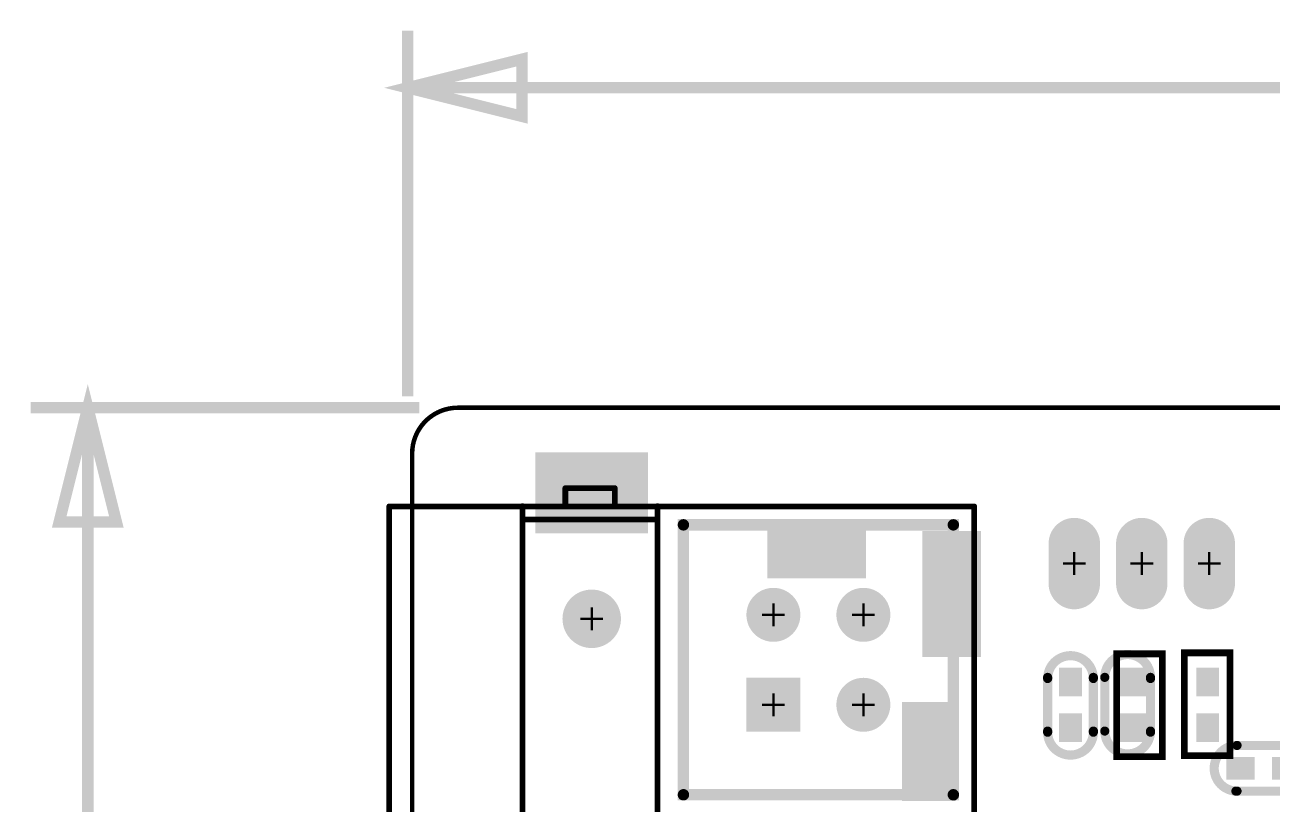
# Model space of a CAD drawing. Extents: x -396 to 4142, y 20 to 2755.
# Drawn here: x -305 to 786, y 2073 to 2755 of the extents above; entities that cross this region are included whole.
import ezdxf

# ---------------------------------------------------------------- set-up
doc = ezdxf.new("R2010")
doc.units = 0
doc.linetypes.add('TRMIDX_2048', pattern=[2, 1, 1])
doc.linetypes.add('TRMIDX_4096', pattern=[2, 1, 1])
for name, color, linetype in [('BOARD_OUTLINE_00', 255, 'CONTINUOUS'), ('DIMENSION1_01', 255, 'CONTINUOUS'), ('DIMENSION2_01', 255, 'CONTINUOUS'), ('DIMENSION3_01', 255, 'CONTINUOUS'), ('DIMENSION4_01', 255, 'CONTINUOUS'), ('DIMENSION5_01', 255, 'CONTINUOUS'), ('DIMENSION6_01', 255, 'CONTINUOUS'), ('DIMENSION7_01', 255, 'CONTINUOUS'), ('DRIL_NPLTE_THRU_01', 16, 'CONTINUOUS'), ('DRIL_NPLTE_THRU_02', 3, 'CONTINUOUS'), ('DRIL_NPLTE_THRU_03', 96, 'CONTINUOUS'), ('DRIL_NPLTE_THRU_04', 146, 'CONTINUOUS'), ('DRIL_NPLTE_THRU_05', 2, 'CONTINUOUS'), ('DRIL_NPLTE_THRU_06', 5, 'CONTINUOUS'), ('DRIL_PLTE_THRU_01', 16, 'CONTINUOUS'), ('DRIL_PLTE_THRU_02', 3, 'CONTINUOUS'), ('DRIL_PLTE_THRU_03', 96, 'CONTINUOUS'), ('DRIL_PLTE_THRU_04', 146, 'CONTINUOUS'), ('DRIL_PLTE_THRU_05', 2, 'CONTINUOUS'), ('DRIL_PLTE_THRU_06', 5, 'CONTINUOUS'), ('DRIL_SYMBOL', 255, 'CONTINUOUS'), ('PADS_BOT', 186, 'CONTINUOUS'), ('PADS_INNER', 1, 'CONTINUOUS'), ('PADS_TOP', 1, 'CONTINUOUS'), ('PART_BOT_2DLINE_00', 56, 'CONTINUOUS'), ('PART_TOP_2DLINE_00', 67, 'CONTINUOUS'), ('PART_TOP_2DLINE_01', 67, 'CONTINUOUS')]:
    doc.layers.add(name, color=color, linetype=linetype)

# ---------------------------------------------------------------- blocks, each defined once
blk = doc.blocks.new('BOARD_5725')
at = {"layer": 'BOARD_OUTLINE_00', "const_width": 3.937007874}
blk.add_lwpolyline([(-786.1417322835, 40, 0.4142135624), (-746.1417322835, 0), (3110.8661417323, 0, 0.4142135624), (3150.8661417323, 40), (3150.8661417323, 2320, 0.4142135624), (3110.8661417323, 2360), (-746.1417322835, 2360, 0.4142135624), (-786.1417322835, 2320)], format="xyb", close=True, dxfattribs=at)
blk = doc.blocks.new('D_1dfeghi_5816')
at = {"layer": 'DIMENSION1_01', "linetype": 'TRMIDX_2048', "const_width": 10}
blk.add_lwpolyline([(0, 320), (1778.6363779528, 320)], dxfattribs=at)
at = {"layer": 'DIMENSION3_01', "linetype": 'TRMIDX_2048', "const_width": 10}
blk.add_lwpolyline([(0, 320), (100, 345), (100, 295)], close=True, dxfattribs=at)
at = {"layer": 'DIMENSION5_01', "linetype": 'TRMIDX_2048', "const_width": 10}
blk.add_lwpolyline([(0, 50), (0, 370)], dxfattribs=at)
at = {"layer": 'DIMENSION7_01', "linetype": 'TRMIDX_2048', "const_width": 1}
blk.add_lwpolyline([(0, 0), (0.0262467192, 0)], dxfattribs=at)
blk = doc.blocks.new('D_2dfeghi_5817')
at = {"layer": 'DIMENSION2_01', "linetype": 'TRMIDX_4096', "const_width": 10}
blk.add_lwpolyline([(-340, 2360), (-340, 1247.5)], dxfattribs=at)
at = {"layer": 'DIMENSION4_01', "linetype": 'TRMIDX_4096', "const_width": 10}
blk.add_lwpolyline([(-340, 2360), (-315, 2259.9999737533), (-365, 2259.9999737533)], close=True, dxfattribs=at)
at = {"layer": 'DIMENSION6_01', "linetype": 'TRMIDX_4096', "const_width": 10}
blk.add_lwpolyline([(-50, 2360), (-390, 2360)], dxfattribs=at)
at = {"layer": 'DIMENSION7_01', "linetype": 'TRMIDX_4096', "const_width": 1}
blk.add_lwpolyline([(0, 2360), (0.0262467192, 2360)], dxfattribs=at)
blk = doc.blocks.new('SMOOTH_8')
at = {"const_width": 4}
blk.add_lwpolyline([(-2, 0, 1), (2, 0, 1)], format="xyb", close=True, dxfattribs=at)
blk = doc.blocks.new('PART_BODY_BOT_5733')
at = {"layer": 'PART_BOT_2DLINE_00', "const_width": 8}
for points in [[(-24, -20, -1), (-24, 20)], [(23, 20, -1), (23, -20)]]:
    blk.add_lwpolyline(points, format="xyb", dxfattribs=at)
for points in [[(-24, 20), (23, 20)], [(-23, -20), (24, -20)]]:
    blk.add_lwpolyline(points, dxfattribs=at)
at = {"layer": 'PART_BOT_2DLINE_00'}
for p in [(-24, 20), (-24, 20), (23, 20), (23, 20), (-24, -20), (-23, -20), (23, -20), (24, -20)]:
    blk.add_blockref('SMOOTH_8', p, dxfattribs=at)
blk = doc.blocks.new('DRIL_HOLE_0')
blk.add_lwpolyline([(0, 0, 1), (0, 0, 1)], format="xyb", close=True)
blk = doc.blocks.new('PAD_0')
blk.add_lwpolyline([(0, 0, 1), (0, 0, 1)], format="xyb", close=True)
blk = doc.blocks.new('PAD_2')
at = {"const_width": 20}
blk.add_lwpolyline([(-12.5, 0), (12.5, 0)], dxfattribs=at)
blk = doc.blocks.new('STK_BOT_8')
at = {"layer": 'DRIL_PLTE_THRU_01'}
blk.add_blockref('DRIL_HOLE_0', (0, 0), dxfattribs=at)
at = {"layer": 'DRIL_PLTE_THRU_02'}
blk.add_blockref('DRIL_HOLE_0', (0, 0), dxfattribs=at)
at = {"layer": 'DRIL_PLTE_THRU_03'}
blk.add_blockref('DRIL_HOLE_0', (0, 0), dxfattribs=at)
at = {"layer": 'DRIL_PLTE_THRU_04'}
blk.add_blockref('DRIL_HOLE_0', (0, 0), dxfattribs=at)
at = {"layer": 'DRIL_PLTE_THRU_05'}
blk.add_blockref('DRIL_HOLE_0', (0, 0), dxfattribs=at)
at = {"layer": 'DRIL_PLTE_THRU_06'}
blk.add_blockref('DRIL_HOLE_0', (0, 0), dxfattribs=at)
at = {"layer": 'PADS_BOT'}
blk.add_blockref('PAD_2', (0, 0), dxfattribs=at)
at = {"layer": 'PADS_INNER'}
blk.add_blockref('PAD_0', (0, 0), dxfattribs=at)
at = {"layer": 'PADS_TOP'}
blk.add_blockref('PAD_0', (0, 0), dxfattribs=at)
blk = doc.blocks.new('SYM_BOT_9')
for name, p in [('PART_BODY_BOT_5733', (0, 0)), ('STK_BOT_8', (-20, 0)), ('STK_BOT_8', (20, 0))]:
    blk.add_blockref(name, p)
blk = doc.blocks.new('PART_BOT_143')
blk.add_blockref('SYM_BOT_9', (0, 0))
blk = doc.blocks.new('SMOOTH_5')
at = {"const_width": 2.5}
blk.add_lwpolyline([(-1.25, 0, 1), (1.25, 0, 1)], format="xyb", close=True, dxfattribs=at)
blk = doc.blocks.new('PART_BODY_TOP_5748')
at = {"layer": 'PART_TOP_2DLINE_01', "const_width": 5}
for points in [[(-145.6692913386, 177.1653543307), (145.6692913386, 177.1653543307)], [(-145.6692913386, 177.1653543307), (-145.6692913386, -334.6456692913)], [(145.6692913386, -334.6456692913), (145.6692913386, 177.1653543307)], [(-145.4738057743, 60.5047769029), (145.8647769029, 60.5047769029)], [(-133.6627821522, 60.5047769029), (-133.6627821522, -57.6054593176)], [(134.0537532808, -57.6054593176), (134.0537532808, 60.5047769029)], [(-161.2218372703, 23.1032020997), (-145.4738057743, 23.1032020997)], [(-161.2218372703, -20.2038845144), (-161.2218372703, 23.1032020997)], [(145.8647769029, 23.1032020997), (161.612808399, 23.1032020997)], [(161.612808399, -20.2038845144), (161.612808399, 23.1032020997)], [(-161.2218372703, -20.2038845144), (-145.4738057743, -20.2038845144)], [(145.8647769029, -20.2038845144), (161.612808399, -20.2038845144)], [(-145.4738057743, -57.6054593176), (145.8647769029, -57.6054593176)], [(-145.6692913386, -334.6456692913), (145.6692913386, -334.6456692913)]]:
    blk.add_lwpolyline(points, dxfattribs=at)
at = {"layer": 'PART_TOP_2DLINE_01'}
for p in [(-145.6692913386, 177.1653543307), (-145.6692913386, 177.1653543307), (145.6692913386, 177.1653543307), (145.6692913386, 177.1653543307), (-145.4738057743, 60.5047769029), (-133.6627821522, 60.5047769029), (134.0537532808, 60.5047769029), (145.8647769029, 60.5047769029), (-161.2218372703, 23.1032020997), (-161.2218372703, 23.1032020997), (-145.4738057743, 23.1032020997), (145.8647769029, 23.1032020997), (161.612808399, 23.1032020997), (161.612808399, 23.1032020997), (-161.2218372703, -20.2038845144), (-161.2218372703, -20.2038845144), (-145.4738057743, -20.2038845144), (145.8647769029, -20.2038845144), (161.612808399, -20.2038845144), (161.612808399, -20.2038845144), (-145.4738057743, -57.6054593176), (-133.6627821522, -57.6054593176), (134.0537532808, -57.6054593176), (145.8647769029, -57.6054593176), (-145.6692913386, -334.6456692913), (-145.6692913386, -334.6456692913), (145.6692913386, -334.6456692913), (145.6692913386, -334.6456692913)]:
    blk.add_blockref('SMOOTH_5', p, dxfattribs=at)
blk = doc.blocks.new('DRIL_SLOT_0003900059000000900')
at = {"const_width": 19.6850393701}
blk.add_lwpolyline([(9.842519685, -9.842519685), (9.842519685, 9.842519685, 1), (-9.842519685, 9.842519685), (-9.842519685, -9.842519685, 1)], format="xyb", close=True, dxfattribs=at)
blk = doc.blocks.new('PAD_16')
at = {"const_width": 70.8661417323}
blk.add_lwpolyline([(-49.2125984252, 0), (49.2125984252, 0)], dxfattribs=at)
blk = doc.blocks.new('STK_TOP_24')
at = {"layer": 'DRIL_PLTE_THRU_01'}
blk.add_blockref('DRIL_SLOT_0003900059000000900', (0, 0), dxfattribs=at)
at = {"layer": 'DRIL_PLTE_THRU_02'}
blk.add_blockref('DRIL_SLOT_0003900059000000900', (0, 0), dxfattribs=at)
at = {"layer": 'DRIL_PLTE_THRU_03'}
blk.add_blockref('DRIL_SLOT_0003900059000000900', (0, 0), dxfattribs=at)
at = {"layer": 'DRIL_PLTE_THRU_04'}
blk.add_blockref('DRIL_SLOT_0003900059000000900', (0, 0), dxfattribs=at)
at = {"layer": 'DRIL_PLTE_THRU_05'}
blk.add_blockref('DRIL_SLOT_0003900059000000900', (0, 0), dxfattribs=at)
at = {"layer": 'DRIL_PLTE_THRU_06'}
blk.add_blockref('DRIL_SLOT_0003900059000000900', (0, 0), dxfattribs=at)
at = {"layer": 'PADS_BOT', "rotation": 90}
blk.add_blockref('PAD_16', (0, 0), dxfattribs=at)
at = {"layer": 'PADS_INNER', "rotation": 90}
blk.add_blockref('PAD_16', (0, 0), dxfattribs=at)
at = {"layer": 'PADS_TOP', "rotation": 90}
blk.add_blockref('PAD_16', (0, 0), dxfattribs=at)
blk = doc.blocks.new('DRIL_SYMBOL_51$1811023622')
at = {"layer": 'DRIL_SYMBOL', "const_width": 2}
for points in [[(0, -10), (0, 10)], [(-10, 0), (10, 0)]]:
    blk.add_lwpolyline(points, dxfattribs=at)
blk = doc.blocks.new('DRIL_HOLE_51$1811023622')
at = {"const_width": 25.5905511811}
blk.add_lwpolyline([(-12.7952755906, 0, 1), (12.7952755906, 0, 1)], format="xyb", close=True, dxfattribs=at)
blk.add_blockref('DRIL_SYMBOL_51$1811023622', (0, 0))
blk = doc.blocks.new('PAD_17')
at = {"const_width": 25.5905511811}
blk.add_lwpolyline([(0, -12.7952755906, 1), (0, 12.7952755906, 1)], format="xyb", close=True, dxfattribs=at)
blk = doc.blocks.new('STK_TOP_25')
at = {"layer": 'DRIL_NPLTE_THRU_01'}
blk.add_blockref('DRIL_HOLE_51$1811023622', (0, 0), dxfattribs=at)
at = {"layer": 'DRIL_NPLTE_THRU_02'}
blk.add_blockref('DRIL_HOLE_51$1811023622', (0, 0), dxfattribs=at)
at = {"layer": 'DRIL_NPLTE_THRU_03'}
blk.add_blockref('DRIL_HOLE_51$1811023622', (0, 0), dxfattribs=at)
at = {"layer": 'DRIL_NPLTE_THRU_04'}
blk.add_blockref('DRIL_HOLE_51$1811023622', (0, 0), dxfattribs=at)
at = {"layer": 'DRIL_NPLTE_THRU_05'}
blk.add_blockref('DRIL_HOLE_51$1811023622', (0, 0), dxfattribs=at)
at = {"layer": 'DRIL_NPLTE_THRU_06'}
blk.add_blockref('DRIL_HOLE_51$1811023622', (0, 0), dxfattribs=at)
at = {"layer": 'PADS_BOT'}
blk.add_blockref('PAD_17', (0, 0), dxfattribs=at)
at = {"layer": 'PADS_INNER'}
blk.add_blockref('PAD_17', (0, 0), dxfattribs=at)
at = {"layer": 'PADS_TOP'}
blk.add_blockref('PAD_17', (0, 0), dxfattribs=at)
blk = doc.blocks.new('DRIL_SLOT_0003900059000000000')
at = {"const_width": 19.6850393701}
blk.add_lwpolyline([(-9.842519685, -9.842519685), (9.842519685, -9.842519685, 1), (9.842519685, 9.842519685), (-9.842519685, 9.842519685, 1)], format="xyb", close=True, dxfattribs=at)
blk = doc.blocks.new('PAD_18')
at = {"const_width": 51.1811023622}
blk.add_lwpolyline([(-55.1181102362, 0), (55.1181102362, 0)], dxfattribs=at)
blk = doc.blocks.new('STK_TOP_26')
at = {"layer": 'DRIL_PLTE_THRU_01'}
blk.add_blockref('DRIL_SLOT_0003900059000000000', (0, 0), dxfattribs=at)
at = {"layer": 'DRIL_PLTE_THRU_02'}
blk.add_blockref('DRIL_SLOT_0003900059000000000', (0, 0), dxfattribs=at)
at = {"layer": 'DRIL_PLTE_THRU_03'}
blk.add_blockref('DRIL_SLOT_0003900059000000000', (0, 0), dxfattribs=at)
at = {"layer": 'DRIL_PLTE_THRU_04'}
blk.add_blockref('DRIL_SLOT_0003900059000000000', (0, 0), dxfattribs=at)
at = {"layer": 'DRIL_PLTE_THRU_05'}
blk.add_blockref('DRIL_SLOT_0003900059000000000', (0, 0), dxfattribs=at)
at = {"layer": 'DRIL_PLTE_THRU_06'}
blk.add_blockref('DRIL_SLOT_0003900059000000000', (0, 0), dxfattribs=at)
at = {"layer": 'PADS_BOT'}
blk.add_blockref('PAD_18', (0, 0), dxfattribs=at)
at = {"layer": 'PADS_INNER'}
blk.add_blockref('PAD_18', (0, 0), dxfattribs=at)
at = {"layer": 'PADS_TOP'}
blk.add_blockref('PAD_18', (0, 0), dxfattribs=at)
blk = doc.blocks.new('DRIL_SLOT_0002300059000000900')
at = {"const_width": 11.811023622}
blk.add_lwpolyline([(5.905511811, -17.7165354331), (5.905511811, 17.7165354331, 1), (-5.905511811, 17.7165354331), (-5.905511811, -17.7165354331, 1)], format="xyb", close=True, dxfattribs=at)
blk = doc.blocks.new('PAD_19')
at = {"const_width": 47.2440944882}
blk.add_lwpolyline([(-43.3070866142, 0), (43.3070866142, 0)], dxfattribs=at)
blk = doc.blocks.new('STK_TOP_27')
at = {"layer": 'DRIL_PLTE_THRU_01'}
blk.add_blockref('DRIL_SLOT_0002300059000000900', (0, 0), dxfattribs=at)
at = {"layer": 'DRIL_PLTE_THRU_02'}
blk.add_blockref('DRIL_SLOT_0002300059000000900', (0, 0), dxfattribs=at)
at = {"layer": 'DRIL_PLTE_THRU_03'}
blk.add_blockref('DRIL_SLOT_0002300059000000900', (0, 0), dxfattribs=at)
at = {"layer": 'DRIL_PLTE_THRU_04'}
blk.add_blockref('DRIL_SLOT_0002300059000000900', (0, 0), dxfattribs=at)
at = {"layer": 'DRIL_PLTE_THRU_05'}
blk.add_blockref('DRIL_SLOT_0002300059000000900', (0, 0), dxfattribs=at)
at = {"layer": 'DRIL_PLTE_THRU_06'}
blk.add_blockref('DRIL_SLOT_0002300059000000900', (0, 0), dxfattribs=at)
at = {"layer": 'PADS_BOT', "rotation": 90}
blk.add_blockref('PAD_19', (0, 0), dxfattribs=at)
at = {"layer": 'PADS_INNER', "rotation": 90}
blk.add_blockref('PAD_19', (0, 0), dxfattribs=at)
at = {"layer": 'PADS_TOP', "rotation": 90}
blk.add_blockref('PAD_19', (0, 0), dxfattribs=at)
blk = doc.blocks.new('DRIL_SLOT_0002300059000000000')
at = {"const_width": 11.811023622}
blk.add_lwpolyline([(-17.7165354331, -5.905511811), (17.7165354331, -5.905511811, 1), (17.7165354331, 5.905511811), (-17.7165354331, 5.905511811, 1)], format="xyb", close=True, dxfattribs=at)
blk = doc.blocks.new('STK_TOP_28')
at = {"layer": 'DRIL_PLTE_THRU_01'}
blk.add_blockref('DRIL_SLOT_0002300059000000000', (0, 0), dxfattribs=at)
at = {"layer": 'DRIL_PLTE_THRU_02'}
blk.add_blockref('DRIL_SLOT_0002300059000000000', (0, 0), dxfattribs=at)
at = {"layer": 'DRIL_PLTE_THRU_03'}
blk.add_blockref('DRIL_SLOT_0002300059000000000', (0, 0), dxfattribs=at)
at = {"layer": 'DRIL_PLTE_THRU_04'}
blk.add_blockref('DRIL_SLOT_0002300059000000000', (0, 0), dxfattribs=at)
at = {"layer": 'DRIL_PLTE_THRU_05'}
blk.add_blockref('DRIL_SLOT_0002300059000000000', (0, 0), dxfattribs=at)
at = {"layer": 'DRIL_PLTE_THRU_06'}
blk.add_blockref('DRIL_SLOT_0002300059000000000', (0, 0), dxfattribs=at)
at = {"layer": 'PADS_BOT'}
blk.add_blockref('PAD_19', (0, 0), dxfattribs=at)
at = {"layer": 'PADS_INNER'}
blk.add_blockref('PAD_19', (0, 0), dxfattribs=at)
at = {"layer": 'PADS_TOP'}
blk.add_blockref('PAD_19', (0, 0), dxfattribs=at)
blk = doc.blocks.new('SYM_TOP_24')
for name, p in [('PART_BODY_TOP_5748', (0, 0)), ('STK_TOP_24', (-157.4803149606, 0)), ('STK_TOP_24', (157.4803149606, 0)), ('STK_TOP_25', (47.2440944882, 0)), ('STK_TOP_27', (106.2992125984, -196.8503937008)), ('STK_TOP_28', (-68.8976377953, -295.2755905512)), ('STK_TOP_26', (68.8976377953, -314.9606299213))]:
    blk.add_blockref(name, p)
blk = doc.blocks.new('PART_TOP_162')
blk.add_blockref('SYM_TOP_24', (0, 0))
blk = doc.blocks.new('PART_BODY_TOP_5733')
at = {"layer": 'PART_TOP_2DLINE_00', "const_width": 8}
for points in [[(-24, -20, -1), (-24, 20)], [(23, 20, -1), (23, -20)]]:
    blk.add_lwpolyline(points, format="xyb", dxfattribs=at)
for points in [[(-24, 20), (23, 20)], [(-23, -20), (24, -20)]]:
    blk.add_lwpolyline(points, dxfattribs=at)
at = {"layer": 'PART_TOP_2DLINE_00'}
for p in [(-24, 20), (-24, 20), (23, 20), (23, 20), (-24, -20), (-23, -20), (23, -20), (24, -20)]:
    blk.add_blockref('SMOOTH_8', p, dxfattribs=at)
blk = doc.blocks.new('STK_TOP_8')
at = {"layer": 'DRIL_PLTE_THRU_01'}
blk.add_blockref('DRIL_HOLE_0', (0, 0), dxfattribs=at)
at = {"layer": 'DRIL_PLTE_THRU_02'}
blk.add_blockref('DRIL_HOLE_0', (0, 0), dxfattribs=at)
at = {"layer": 'DRIL_PLTE_THRU_03'}
blk.add_blockref('DRIL_HOLE_0', (0, 0), dxfattribs=at)
at = {"layer": 'DRIL_PLTE_THRU_04'}
blk.add_blockref('DRIL_HOLE_0', (0, 0), dxfattribs=at)
at = {"layer": 'DRIL_PLTE_THRU_05'}
blk.add_blockref('DRIL_HOLE_0', (0, 0), dxfattribs=at)
at = {"layer": 'DRIL_PLTE_THRU_06'}
blk.add_blockref('DRIL_HOLE_0', (0, 0), dxfattribs=at)
at = {"layer": 'PADS_BOT'}
blk.add_blockref('PAD_0', (0, 0), dxfattribs=at)
at = {"layer": 'PADS_INNER'}
blk.add_blockref('PAD_0', (0, 0), dxfattribs=at)
at = {"layer": 'PADS_TOP'}
blk.add_blockref('PAD_2', (0, 0), dxfattribs=at)
blk = doc.blocks.new('SYM_TOP_9')
for name, p in [('PART_BODY_TOP_5733', (0, 0)), ('STK_TOP_8', (-20, 0)), ('STK_TOP_8', (20, 0))]:
    blk.add_blockref(name, p)
blk = doc.blocks.new('PART_TOP_211')
blk.add_blockref('SYM_TOP_9', (0, 0))
blk = doc.blocks.new('SMOOTH_6')
at = {"const_width": 3}
blk.add_lwpolyline([(-1.5, 0, 1), (1.5, 0, 1)], format="xyb", close=True, dxfattribs=at)
blk = doc.blocks.new('PART_BODY_TOP_5731')
at = {"layer": 'PART_TOP_2DLINE_00', "const_width": 6}
blk.add_lwpolyline([(-44.57, -19.61), (-44.57, 20.39), (45.43, 20.39), (45.43, -19.61)], close=True, dxfattribs=at)
at = {"layer": 'PART_TOP_2DLINE_00'}
for p in [(-44.57, 20.39), (45.43, 20.39), (-44.57, -19.61), (45.43, -19.61)]:
    blk.add_blockref('SMOOTH_6', p, dxfattribs=at)
blk = doc.blocks.new('SYM_TOP_7')
for name, p in [('PART_BODY_TOP_5731', (0, 0)), ('STK_TOP_8', (-20, 0)), ('STK_TOP_8', (20, 0))]:
    blk.add_blockref(name, p)
blk = doc.blocks.new('PART_TOP_252')
blk.add_blockref('SYM_TOP_7', (0, 0))
blk = doc.blocks.new('PART_TOP_253')
blk.add_blockref('SYM_TOP_7', (0, 0))
blk = doc.blocks.new('DRIL_SYMBOL_36')
at = {"layer": 'DRIL_SYMBOL', "const_width": 2}
for points in [[(0, -10), (0, 10)], [(-10, 0), (10, 0)]]:
    blk.add_lwpolyline(points, dxfattribs=at)
blk = doc.blocks.new('DRIL_HOLE_36')
at = {"const_width": 18}
blk.add_lwpolyline([(-9, 0, 1), (9, 0, 1)], format="xyb", close=True, dxfattribs=at)
blk.add_blockref('DRIL_SYMBOL_36', (0, 0))
blk = doc.blocks.new('PAD_44')
at = {"const_width": 22.5}
blk.add_lwpolyline([(-17.5, -11.25), (17.5, -11.25, 1), (17.5, 11.25), (-17.5, 11.25, 1)], format="xyb", close=True, dxfattribs=at)
blk = doc.blocks.new('STK_TOP_148')
at = {"layer": 'DRIL_PLTE_THRU_01'}
blk.add_blockref('DRIL_HOLE_36', (0, 0), dxfattribs=at)
at = {"layer": 'DRIL_PLTE_THRU_02'}
blk.add_blockref('DRIL_HOLE_36', (0, 0), dxfattribs=at)
at = {"layer": 'DRIL_PLTE_THRU_03'}
blk.add_blockref('DRIL_HOLE_36', (0, 0), dxfattribs=at)
at = {"layer": 'DRIL_PLTE_THRU_04'}
blk.add_blockref('DRIL_HOLE_36', (0, 0), dxfattribs=at)
at = {"layer": 'DRIL_PLTE_THRU_05'}
blk.add_blockref('DRIL_HOLE_36', (0, 0), dxfattribs=at)
at = {"layer": 'DRIL_PLTE_THRU_06'}
blk.add_blockref('DRIL_HOLE_36', (0, 0), dxfattribs=at)
at = {"layer": 'PADS_BOT', "rotation": 90}
blk.add_blockref('PAD_44', (0, 0), dxfattribs=at)
at = {"layer": 'PADS_INNER', "rotation": 90}
blk.add_blockref('PAD_44', (0, 0), dxfattribs=at)
at = {"layer": 'PADS_TOP', "rotation": 90}
blk.add_blockref('PAD_44', (0, 0), dxfattribs=at)
blk = doc.blocks.new('SYM_TOP_51')
for p in [(-59.0551181102, 0), (0, 0), (59.0551181102, 0)]:
    blk.add_blockref('STK_TOP_148', p)
blk = doc.blocks.new('PART_TOP_317')
blk.add_blockref('SYM_TOP_51', (0, 0))
blk = doc.blocks.new('SMOOTH_10')
at = {"const_width": 5}
blk.add_lwpolyline([(-2.5, 0, 1), (2.5, 0, 1)], format="xyb", close=True, dxfattribs=at)
blk = doc.blocks.new('PART_BODY_TOP_5810')
at = {"layer": 'PART_TOP_2DLINE_00', "const_width": 10}
blk.add_lwpolyline([(-78.7401574803, 78.7401574803), (157.4803149606, 78.7401574803), (157.4803149606, -157.4803149606), (-78.7401574803, -157.4803149606)], close=True, dxfattribs=at)
at = {"layer": 'PART_TOP_2DLINE_00'}
for p in [(-78.7401574803, 78.7401574803), (157.4803149606, 78.7401574803), (-78.7401574803, -157.4803149606), (157.4803149606, -157.4803149606)]:
    blk.add_blockref('SMOOTH_10', p, dxfattribs=at)
blk = doc.blocks.new('DRIL_SYMBOL_31$4960629921')
at = {"layer": 'DRIL_SYMBOL', "const_width": 2}
for points in [[(0, -10), (0, 10)], [(-10, 0), (10, 0)]]:
    blk.add_lwpolyline(points, dxfattribs=at)
blk = doc.blocks.new('DRIL_HOLE_31$4960629921')
at = {"const_width": 15.7480314961}
blk.add_lwpolyline([(-7.874015748, 0, 1), (7.874015748, 0, 1)], format="xyb", close=True, dxfattribs=at)
blk.add_blockref('DRIL_SYMBOL_31$4960629921', (0, 0))
blk = doc.blocks.new('PAD_13')
at = {"const_width": 23.6220472441}
blk.add_lwpolyline([(0, -11.811023622, 1), (0, 11.811023622, 1)], format="xyb", close=True, dxfattribs=at)
blk = doc.blocks.new('PAD_35')
at = {"const_width": 47.2440944882}
blk.add_lwpolyline([(-23.6220472441, 0), (23.6220472441, 0)], dxfattribs=at)
blk = doc.blocks.new('STK_TOP_58')
at = {"layer": 'DRIL_PLTE_THRU_01'}
blk.add_blockref('DRIL_HOLE_31$4960629921', (0, 0), dxfattribs=at)
at = {"layer": 'DRIL_PLTE_THRU_02'}
blk.add_blockref('DRIL_HOLE_31$4960629921', (0, 0), dxfattribs=at)
at = {"layer": 'DRIL_PLTE_THRU_03'}
blk.add_blockref('DRIL_HOLE_31$4960629921', (0, 0), dxfattribs=at)
at = {"layer": 'DRIL_PLTE_THRU_04'}
blk.add_blockref('DRIL_HOLE_31$4960629921', (0, 0), dxfattribs=at)
at = {"layer": 'DRIL_PLTE_THRU_05'}
blk.add_blockref('DRIL_HOLE_31$4960629921', (0, 0), dxfattribs=at)
at = {"layer": 'DRIL_PLTE_THRU_06'}
blk.add_blockref('DRIL_HOLE_31$4960629921', (0, 0), dxfattribs=at)
at = {"layer": 'PADS_BOT'}
blk.add_blockref('PAD_35', (0, 0), dxfattribs=at)
at = {"layer": 'PADS_INNER'}
blk.add_blockref('PAD_13', (0, 0), dxfattribs=at)
at = {"layer": 'PADS_TOP'}
blk.add_blockref('PAD_35', (0, 0), dxfattribs=at)
blk = doc.blocks.new('STK_TOP_57')
at = {"layer": 'DRIL_PLTE_THRU_01'}
blk.add_blockref('DRIL_HOLE_31$4960629921', (0, 0), dxfattribs=at)
at = {"layer": 'DRIL_PLTE_THRU_02'}
blk.add_blockref('DRIL_HOLE_31$4960629921', (0, 0), dxfattribs=at)
at = {"layer": 'DRIL_PLTE_THRU_03'}
blk.add_blockref('DRIL_HOLE_31$4960629921', (0, 0), dxfattribs=at)
at = {"layer": 'DRIL_PLTE_THRU_04'}
blk.add_blockref('DRIL_HOLE_31$4960629921', (0, 0), dxfattribs=at)
at = {"layer": 'DRIL_PLTE_THRU_05'}
blk.add_blockref('DRIL_HOLE_31$4960629921', (0, 0), dxfattribs=at)
at = {"layer": 'DRIL_PLTE_THRU_06'}
blk.add_blockref('DRIL_HOLE_31$4960629921', (0, 0), dxfattribs=at)
at = {"layer": 'PADS_BOT'}
blk.add_blockref('PAD_13', (0, 0), dxfattribs=at)
at = {"layer": 'PADS_INNER'}
blk.add_blockref('PAD_13', (0, 0), dxfattribs=at)
at = {"layer": 'PADS_TOP'}
blk.add_blockref('PAD_13', (0, 0), dxfattribs=at)
blk = doc.blocks.new('SYM_TOP_69')
for name, p in [('PART_BODY_TOP_5810', (0, 0)), ('STK_TOP_58', (0, 0)), ('STK_TOP_57', (78.7401574803, 0)), ('STK_TOP_57', (0, -78.7401574803)), ('STK_TOP_57', (78.7401574803, -78.7401574803))]:
    blk.add_blockref(name, p)
blk = doc.blocks.new('PART_TOP_366')
blk.add_blockref('SYM_TOP_69', (0, 0))
blk = doc.blocks.new('PART_BOT_371')
blk.add_blockref('SYM_BOT_9', (0, 0))
blk = doc.blocks.new('PART_BOT_372')
blk.add_blockref('SYM_BOT_9', (0, 0))

msp = doc.modelspace()

# ---------------------------------------------------------------- block references
for name, p in [('D_1dfeghi_5816', (30, 2380)), ('D_2dfeghi_5817', (90, 60)), ('BOARD_5725', (820, 60)), ('PART_TOP_317', (672.38, 2283.59))]:
    msp.add_blockref(name, p)
for name, p, rotation in [('PART_TOP_162', (191, 2188), 90), ('PART_TOP_366', (350, 2160), 90), ('PART_TOP_211', (610, 2160), 90), ('PART_TOP_252', (670, 2160), 270), ('PART_TOP_253', (730, 2160), 90)]:
    msp.add_blockref(name, p, dxfattribs=dict(rotation=rotation))
at = {"xscale": -1}
for name, p, rotation in [('PART_BOT_371', (610, 2160), -90), ('PART_BOT_372', (660, 2160), -270)]:
    msp.add_blockref(name, p, dxfattribs=dict(at, rotation=rotation))
msp.add_blockref('PART_BOT_143', (778.7448031496, 2104.4369028871), dxfattribs=at)

doc.saveas('drawing.dxf')
